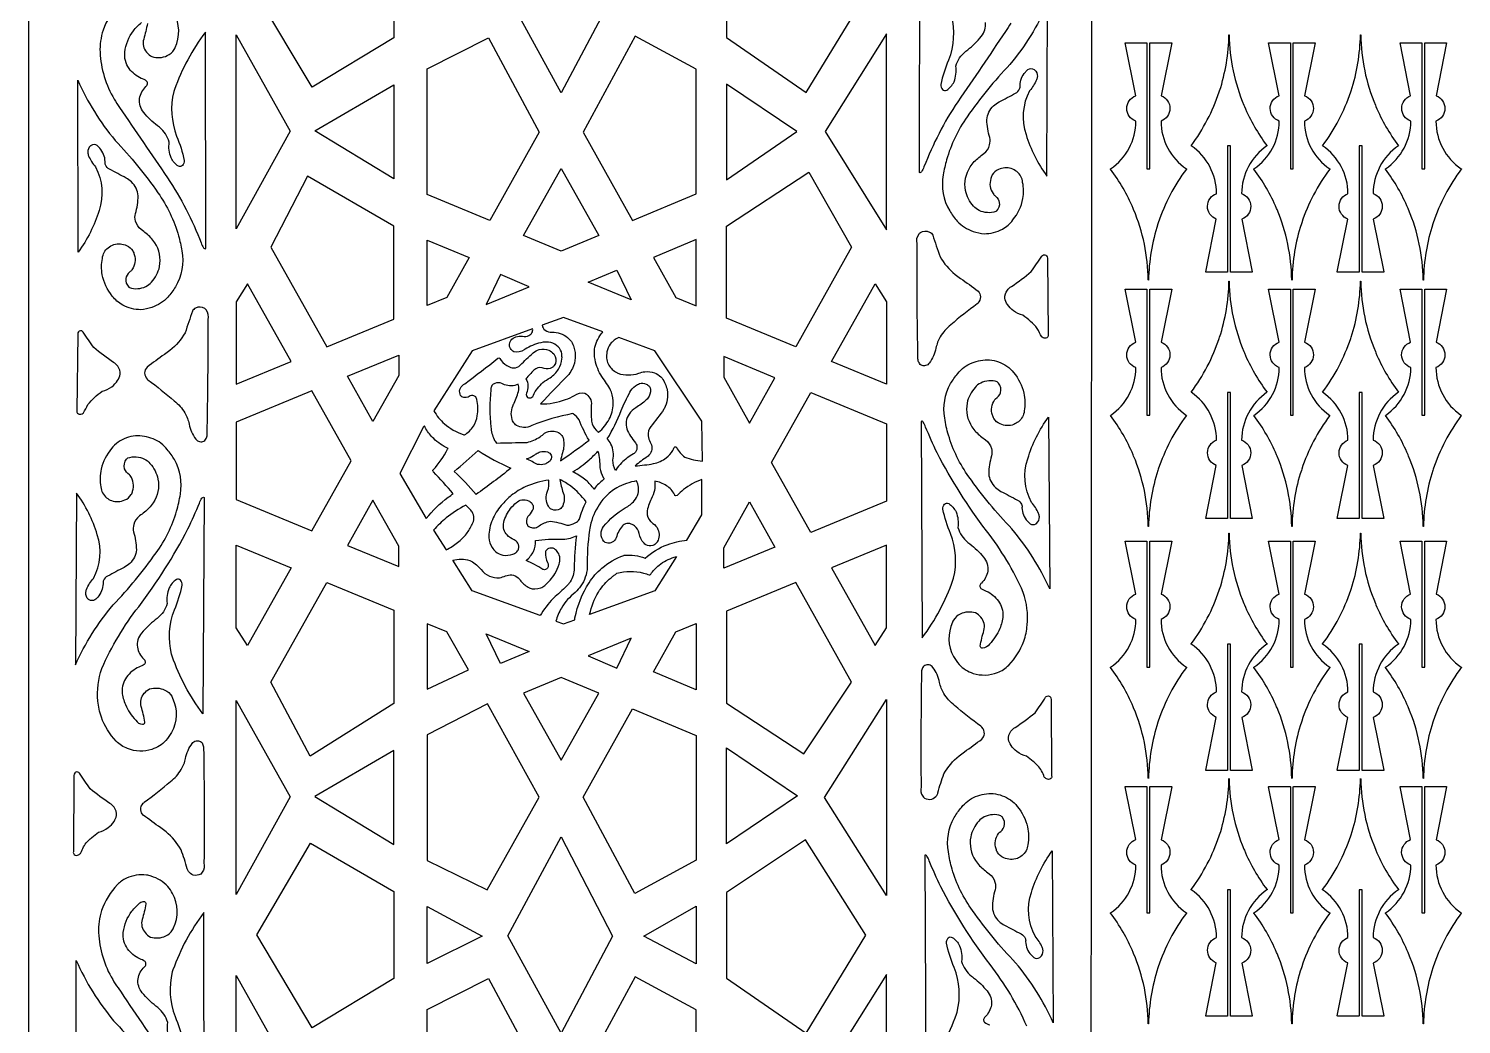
# Model space of a CAD drawing. Header units: millimetres. Extents: x -7831 to -6837, y 2323 to 4310.
# Drawn here: x -7829 to -6838, y 2873 to 3562 of the extents above; entities that cross this region are included whole.
import ezdxf

# ---------------------------------------------------------------- set-up
doc = ezdxf.new("R2010")
doc.units = ezdxf.units.MM
doc.layers.add('Default', color=70, linetype='Continuous')

msp = doc.modelspace()

# ---------------------------------------------------------------- linework, layer by layer
at = {"layer": 'Default'}
msp.add_lwpolyline([(-7829.05, 4309.6), (-7829.05, 2721.61), (-7093.93, 2325.6), (-7092.9, 4309.6)], dxfattribs=at)
for points in [[(-7576.36, 3615.26), (-7576.36, 3555.22), (-7632.77, 3521.06), (-7671.23, 3585.25), (-7633.96, 3648.86)], [(-7497.47, 3584.64), (-7460.53, 3653.19), (-7425.03, 3584.37), (-7460.52, 3517.24)], [(-7346.21, 3614.75), (-7346.21, 3555.41), (-7291.11, 3517.38), (-7249.77, 3585.23), (-7291.37, 3651.07)], [(-7648.06, 3490.59), (-7685.57, 3423.08), (-7685.57, 3557.27)], [(-7553.21, 3533.76), (-7510.95, 3555.26), (-7475.71, 3489.93), (-7509.89, 3428.89), (-7553.21, 3446.89)], [(-7367.06, 3533.5), (-7409.24, 3556.31), (-7445.28, 3489.93), (-7411.11, 3428.89), (-7367.06, 3447.19)], [(-7277.91, 3490.33), (-7235.42, 3422.41), (-7235.42, 3557.89)], [(-7576.36, 3522.73), (-7576.36, 3457.67), (-7630.91, 3490.78)], [(-7346.21, 3523.2), (-7346.21, 3456.97), (-7297.39, 3490.45)], [(-7460.5, 3407.6), (-7486.61, 3418.44), (-7460.5, 3464.87), (-7434.38, 3418.44)], [(-7346.21, 3361.18), (-7346.21, 3424.97), (-7289.08, 3462.25), (-7259.6, 3410.42), (-7298.27, 3341.44)], [(-7576.36, 3425.04), (-7636.02, 3459.44), (-7661.39, 3410.41), (-7622.72, 3341.44), (-7576.36, 3360.53)], [(-7553.21, 3370.08), (-7553.21, 3415.33), (-7524.24, 3403.26), (-7539.7, 3375.64)], [(-7367.06, 3415.63), (-7396.75, 3403.26), (-7381.3, 3375.64), (-7367.06, 3369.78)], [(-7502.49, 3391.41), (-7512.55, 3370.77), (-7482.67, 3382.97)], [(-7422.12, 3394.56), (-7412.06, 3373.92), (-7441.94, 3386.12)], [(-7685.57, 3372.7), (-7685.57, 3315.52), (-7647.45, 3331.24), (-7677.62, 3385.06)], [(-7235.42, 3372.7), (-7235.42, 3315.52), (-7273.54, 3331.24), (-7243.38, 3385.06)], [(-7572.9, 3321.65), (-7590.77, 3289.75), (-7608.36, 3321.13), (-7572.9, 3335.76)], [(-7348.09, 3320.55), (-7330.22, 3288.65), (-7312.63, 3320.03), (-7348.09, 3334.66)], [(-7685.57, 3262.58), (-7685.57, 3235.86), (-7633.09, 3214.23), (-7605.97, 3262.58), (-7633.09, 3310.93), (-7685.57, 3289.29)], [(-7235.42, 3261.48), (-7235.42, 3234.76), (-7287.9, 3213.13), (-7315.03, 3261.48), (-7287.9, 3309.83), (-7235.42, 3288.19)], [(-7572.9, 3203.5), (-7590.77, 3235.4), (-7608.36, 3204.02), (-7572.9, 3189.4)], [(-7348.09, 3202.4), (-7330.22, 3234.3), (-7312.63, 3202.92), (-7348.09, 3188.3)], [(-7685.57, 3147.14), (-7685.57, 3204.32), (-7647.45, 3188.6), (-7677.62, 3134.78)], [(-7235.42, 3147.14), (-7235.42, 3204.32), (-7273.54, 3188.6), (-7243.38, 3134.78)], [(-7576.36, 3159.3), (-7576.36, 3094.77), (-7634.24, 3058.32), (-7661.39, 3109.43), (-7622.72, 3178.39)], [(-7346.21, 3158.65), (-7346.21, 3094.97), (-7292.67, 3059.96), (-7259.63, 3109.48), (-7298.27, 3178.39)], [(-7553.21, 3149.75), (-7553.21, 3104.58), (-7524.66, 3118.09), (-7539.69, 3144.2)], [(-7502.49, 3122.34), (-7512.55, 3142.99), (-7482.67, 3130.78)], [(-7367.06, 3150.05), (-7367.06, 3104.2), (-7396.75, 3116.57), (-7381.3, 3144.2)], [(-7422.12, 3119.2), (-7412.06, 3139.84), (-7441.94, 3127.64)], [(-7460.5, 3112.76), (-7486.61, 3101.92), (-7460.5, 3055.48), (-7434.38, 3101.92)], [(-7648.06, 3030.16), (-7685.57, 2962.64), (-7685.57, 3096.84)], [(-7553.21, 3073), (-7553.21, 2986.15), (-7511.69, 2965.77), (-7475.72, 3029.92), (-7511.51, 3094.6)], [(-7278.28, 3029.7), (-7235.42, 3097.48), (-7235.42, 2961.92)], [(-7367.06, 3072.65), (-7367.06, 2986.33), (-7409.6, 2963.22), (-7445.28, 3029.9), (-7411.11, 3090.95)], [(-7346.21, 3064.02), (-7296.93, 3030.8), (-7346.21, 2997.58)], [(-7576.36, 3062.3), (-7630.91, 3030.35), (-7576.36, 2997.23)], [(-7576.36, 2964.61), (-7576.36, 2904.57), (-7632.77, 2870.41), (-7671.23, 2934.6), (-7633.96, 2998.21)], [(-7497.47, 2933.99), (-7460.53, 3002.54), (-7425.03, 2933.72), (-7460.52, 2866.59)], [(-7346.21, 2964.1), (-7346.21, 2904.76), (-7291.11, 2866.73), (-7249.77, 2934.59), (-7291.37, 3000.43)], [(-7367.06, 2954.43), (-7367.06, 2914.57), (-7403.3, 2933.83)], [(-7553.21, 2954.2), (-7515.29, 2933.86), (-7553.21, 2914.8)], [(-7648.06, 2839.94), (-7685.57, 2772.43), (-7685.57, 2906.62)], [(-7367.06, 2882.85), (-7409.24, 2905.66), (-7445.28, 2839.28), (-7411.11, 2778.24), (-7367.06, 2796.54)], [(-7277.91, 2839.68), (-7235.42, 2771.76), (-7235.42, 2907.24)], [(-7553.21, 2883.11), (-7510.95, 2904.61), (-7475.71, 2839.28), (-7509.89, 2778.24), (-7553.21, 2796.24)]]:
    msp.add_lwpolyline(points, close=True, dxfattribs=at)
for points in [[(-7149.37, 3565.32, -0.021822), (-7153.08, 3559.67, -0.003386), (-7186.17, 3511.03, 0.053849), (-7209.49, 3465.95, -0.086443), (-7211.19, 3462.58, -0.424748), (-7212.65, 3462.04), (-7212.45, 3611.69, -0.076471)], [(-7766.59, 3578.42, 0.110967), (-7777.51, 3560.46, 0.093081), (-7779.66, 3545.25, 0.122685), (-7769.83, 3512.73, 0.021822), (-7766.13, 3507.09, 0.003386), (-7733.03, 3458.45, -0.053849), (-7709.72, 3413.36, 0.086443), (-7708.02, 3410, 0.424748), (-7706.56, 3409.45), (-7706.75, 3559.11, 0.076471), (-7728.14, 3519.44), (-7728.63, 3518.06, 0.152055), (-7726.69, 3487.25, -0.051326), (-7721.41, 3470.29, -0.172307), (-7722.59, 3466.8, -0.346332), (-7725.45, 3466.41, -0.126385), (-7730.5, 3472.2, -0.124348), (-7731.79, 3483.08, 0.154405), (-7738.59, 3493.35, 0.018331), (-7739.98, 3494.4, -0.053003), (-7749.38, 3503.59, -0.211359), (-7752.27, 3513.32, -0.165565), (-7747.86, 3521.58, 0.433717), (-7747.4, 3525.24, 0.077739), (-7751.17, 3527.1, -0.128454), (-7759.54, 3534.05, -0.189196), (-7762.49, 3545.37, -0.137126), (-7756.55, 3560.07, -0.060023), (-7750.99, 3565.76, -0.160321)], [(-7746.86, 3565.1, -0.027786), (-7749.45, 3554.33, 0.246884), (-7747.44, 3545.22, 0.089609), (-7743.7, 3542.2, 0.189874), (-7733.17, 3542.91, 0.159631), (-7728.35, 3547.19, 0.042555), (-7727.73, 3548.51, 0.239384), (-7728.39, 3572.26, 0.04839)], [(-7190.58, 3570.65, -0.152055), (-7192.52, 3539.83, 0.051326), (-7197.8, 3522.88, 0.172307), (-7196.61, 3519.39, 0.346332), (-7193.76, 3519, 0.126385), (-7188.7, 3524.78, 0.124348), (-7187.41, 3535.66, -0.154405), (-7180.62, 3545.93, -0.018331), (-7179.22, 3546.98, 0.053003), (-7169.83, 3556.18, 0.211359), (-7166.93, 3565.9, 0.165565)], [(-7138.32, 2871.5, 0.062275), (-7163.8, 2914.17, -0.041735), (-7197.9, 2967.96, -0.014891), (-7205.84, 2985.89, 0.086617), (-7207.55, 2989.24, 0.424926), (-7209.01, 2989.78), (-7208.2, 2840.13, 0.07631), (-7186.98, 2879.92), (-7186.5, 2881.31, 0.152063), (-7188.56, 2912.11, -0.051417), (-7193.91, 2929.04, -0.189517), (-7192.73, 2932.53, -0.346809), (-7189.89, 2932.94, -0.126453), (-7184.81, 2927.19, -0.124595), (-7183.48, 2916.32, 0.154489), (-7176.66, 2906.11, 0.018679), (-7175.24, 2905.05, -0.054769), (-7165.8, 2895.91, -0.210945), (-7162.88, 2886.19, -0.165536), (-7167.25, 2877.92, 0.433271), (-7167.69, 2874.26, 0.077861), (-7163.92, 2872.42, -0.127318)], [(-7731.56, 2863.21, -0.124348), (-7732.84, 2874.09, 0.154405), (-7739.64, 2884.36, 0.018331), (-7741.03, 2885.41, -0.053003), (-7750.43, 2894.6, -0.211359), (-7753.33, 2904.33, -0.165565), (-7748.92, 2912.59, 0.433717), (-7748.45, 2916.25, 0.077739), (-7752.22, 2918.11, -0.128454), (-7760.6, 2925.06, -0.189196), (-7763.54, 2936.38, -0.137126), (-7757.61, 2951.08, -0.060023), (-7752.05, 2956.78, -0.160321), (-7748.94, 2957.7, -0.249131), (-7747.91, 2956.11, -0.027786), (-7750.5, 2945.34, 0.246884), (-7748.49, 2936.23, 0.089609), (-7744.75, 2933.21, 0.189874), (-7734.23, 2933.92, 0.159631), (-7729.41, 2938.2, 0.042555), (-7728.78, 2939.53, 0.239384), (-7729.45, 2963.28, 0.04839), (-7732.76, 2968.15, 0.130643), (-7744.17, 2975.24, 0.028784), (-7747.49, 2976.05, 0.139442), (-7761.45, 2973.85, 0.095322), (-7767.64, 2969.43, 0.110967), (-7778.57, 2951.47, 0.093081), (-7780.71, 2936.26, 0.122685), (-7770.89, 2903.74, 0.021822), (-7767.18, 2898.1, 0.003386), (-7734.09, 2849.46, -0.053849)], [(-7707.61, 2800.46), (-7707.81, 2950.12, 0.076471), (-7729.2, 2910.46), (-7729.68, 2909.08, 0.152055), (-7727.74, 2878.26, -0.051326), (-7722.46, 2861.3, -0.172307)], [(-7795.89, 2798.04), (-7796.15, 2916.91, 0.068295), (-7770.23, 2875.24, -0.038709), (-7740.62, 2839.03, -0.084446)]]:
    msp.add_lwpolyline(points, format="xyb", dxfattribs=at)
for points in [[(-7133.05, 3533.07, -0.241317), (-7131.02, 3528.55, -0.079836), (-7131.67, 3526.16, -0.082144), (-7136.39, 3518.53, 0.20864), (-7138.88, 3488.3, 0.086484), (-7124.37, 3459.62), (-7124.11, 3578.48, -0.068295), (-7150.03, 3536.81, 0.038709), (-7179.64, 3500.6, 0.084446), (-7193.86, 3470.79, 0.028578), (-7196.17, 3460.46, 0.183171), (-7191.72, 3435.49, 0.04938), (-7186.51, 3428.43, 0.121712), (-7175.41, 3421.31, 0.060853), (-7167.79, 3419.7, 0.120786), (-7155.26, 3422.88, 0.115471), (-7148.03, 3429.2, 0.131023), (-7141.07, 3443.96, 0.095963), (-7141.21, 3455.24, 0.207894), (-7145.18, 3462.64, 0.079722), (-7149.13, 3464.86, 0.178753), (-7157.93, 3464.15, 0.16088), (-7162.27, 3460.35, 0.088334), (-7163.18, 3457.94, 0.252889), (-7161.62, 3447.42, 0.044352), (-7160.02, 3445.63, -0.192156), (-7157.36, 3441.3, -0.238898), (-7159.51, 3435.35), (-7159.84, 3435.05, -0.19667), (-7171.29, 3435.77, -0.107898), (-7175.13, 3438.75, -0.13561), (-7180.72, 3449.57, -0.195347), (-7177.43, 3466.06, -0.042172), (-7174.68, 3469.55, -0.039778), (-7168.09, 3475.11, 0.162757), (-7164.08, 3481.09, 0.129231), (-7164.03, 3486.18, -0.063872), (-7165.98, 3498.53, -0.190173), (-7161.36, 3508.12, -0.062387), (-7157.58, 3510.84, 0.006297), (-7146.16, 3516.93, 0.189189), (-7143.35, 3519.85, 0.135654), (-7143.05, 3522.23, -0.178651), (-7139.35, 3531.5, -0.036511), (-7137.52, 3533.26, -0.320408), (-7133.36, 3533.32, -0.011978)], [(-7047.62, 3426.46, 0.075188), (-7054.08, 3387.74, -0.984999), (-7054.26, 3387.74, 0.095578), (-7064.41, 3436.41), (-7064.75, 3437.21, 0.060023), (-7080.42, 3464.41, -0.427199), (-7080.4, 3464.54, 0.246783), (-7062.85, 3497.57, -0.711573), (-7062.99, 3515.18), (-7070.25, 3551.73, -0.472994), (-7070.17, 3551.84, 0.00008), (-7055.27, 3551.84, -0.414262), (-7055.18, 3551.75), (-7055.18, 3464.56), (-7053.16, 3464.56), (-7053.16, 3551.75, -0.414216), (-7053.07, 3551.84), (-7038.17, 3551.84, -0.472994), (-7038.08, 3551.73), (-7045.36, 3515.15, -0.701731), (-7045.48, 3497.61, 0.248166), (-7027.93, 3464.54, -0.427814), (-7027.91, 3464.41, 0.080411), (-7047.36, 3427.26)], [(-7004.93, 3518.56, 0.075188), (-6998.48, 3557.27, -0.984999), (-6998.3, 3557.27, 0.095578), (-6988.14, 3508.6), (-6987.81, 3507.81, 0.060023), (-6972.13, 3480.6, -0.427199), (-6972.15, 3480.48, 0.246783), (-6989.7, 3447.45, -0.711573), (-6989.57, 3429.83), (-6982.3, 3393.29, -0.472994), (-6982.39, 3393.18, 0.00008), (-6997.29, 3393.18, -0.414262), (-6997.38, 3393.27), (-6997.38, 3480.46), (-6999.4, 3480.46), (-6999.4, 3393.27, -0.414216), (-6999.49, 3393.18), (-7014.39, 3393.18, -0.472994), (-7014.48, 3393.29), (-7007.2, 3429.87, -0.701731), (-7007.08, 3447.41, 0.248166), (-7024.62, 3480.48, -0.427814), (-7024.64, 3480.6, 0.080411), (-7005.2, 3517.76)], [(-6948.37, 3426.46, 0.075188), (-6954.83, 3387.74, -0.984999), (-6955.01, 3387.74, 0.095578), (-6965.16, 3436.41), (-6965.5, 3437.21, 0.060023), (-6981.18, 3464.41, -0.427199), (-6981.15, 3464.54, 0.246783), (-6963.61, 3497.57, -0.711573), (-6963.74, 3515.18), (-6971.01, 3551.73, -0.472994), (-6970.92, 3551.84, 0.00008), (-6956.02, 3551.84, -0.414262), (-6955.93, 3551.75), (-6955.93, 3464.56), (-6953.91, 3464.56), (-6953.91, 3551.75, -0.414216), (-6953.82, 3551.84), (-6938.92, 3551.84, -0.472994), (-6938.83, 3551.73), (-6946.11, 3515.15, -0.701731), (-6946.23, 3497.61, 0.248166), (-6928.68, 3464.54, -0.427814), (-6928.66, 3464.41, 0.080411), (-6948.11, 3427.26)], [(-6913.93, 3518.56, 0.075188), (-6907.48, 3557.27, -0.984999), (-6907.3, 3557.27, 0.095578), (-6897.14, 3508.6), (-6896.81, 3507.81, 0.060023), (-6881.13, 3480.6, -0.427199), (-6881.15, 3480.48, 0.246783), (-6898.7, 3447.45, -0.711573), (-6898.57, 3429.83), (-6891.3, 3393.29, -0.472994), (-6891.39, 3393.18, 0.00008), (-6906.29, 3393.18, -0.414262), (-6906.38, 3393.27), (-6906.38, 3480.46), (-6908.4, 3480.46), (-6908.4, 3393.27, -0.414216), (-6908.49, 3393.18), (-6923.39, 3393.18, -0.472994), (-6923.48, 3393.29), (-6916.2, 3429.87, -0.701731), (-6916.08, 3447.41, 0.248166), (-6933.62, 3480.48, -0.427814), (-6933.64, 3480.6, 0.080411), (-6914.2, 3517.76)], [(-6857.37, 3426.46, 0.075188), (-6863.83, 3387.74, -0.984999), (-6864.01, 3387.74, 0.095578), (-6874.16, 3436.41), (-6874.5, 3437.21, 0.060023), (-6890.18, 3464.41, -0.427199), (-6890.15, 3464.54, 0.246783), (-6872.61, 3497.57, -0.711573), (-6872.74, 3515.18), (-6880.01, 3551.73, -0.472994), (-6879.92, 3551.84, 0.00008), (-6865.02, 3551.84, -0.414262), (-6864.93, 3551.75), (-6864.93, 3464.56), (-6862.91, 3464.56), (-6862.91, 3551.75, -0.414216), (-6862.82, 3551.84), (-6847.92, 3551.84, -0.472994), (-6847.83, 3551.73), (-6855.11, 3515.15, -0.701731), (-6855.23, 3497.61, 0.248166), (-6837.68, 3464.54, -0.427814), (-6837.66, 3464.41, 0.080411), (-6857.11, 3427.26)], [(-7786.16, 3480.48, 0.241317), (-7788.19, 3475.97, 0.079836), (-7787.54, 3473.57, 0.082144), (-7782.82, 3465.94, -0.20864), (-7780.33, 3435.72, -0.086484), (-7794.84, 3407.03), (-7795.09, 3525.89, 0.068295), (-7769.18, 3484.23, -0.038709), (-7739.57, 3448.02, -0.084446), (-7725.34, 3418.21, -0.028578), (-7723.04, 3407.88, -0.183171), (-7727.49, 3382.91, -0.04938), (-7732.7, 3375.84, -0.121712), (-7743.79, 3368.72, -0.060853), (-7751.42, 3367.12, -0.120786), (-7763.94, 3370.29, -0.115471), (-7771.17, 3376.62, -0.131023), (-7778.13, 3391.38, -0.095963), (-7777.99, 3402.65, -0.207894), (-7774.03, 3410.05, -0.079722), (-7770.08, 3412.27, -0.178753), (-7761.27, 3411.56, -0.16088), (-7756.93, 3407.76, -0.088334), (-7756.03, 3405.35, -0.252889), (-7757.58, 3394.84, -0.044352), (-7759.19, 3393.04, 0.192156), (-7761.85, 3388.72, 0.238898), (-7759.7, 3382.77), (-7759.37, 3382.47, 0.19667), (-7747.91, 3383.19, 0.107898), (-7744.07, 3386.17, 0.13561), (-7738.48, 3396.99, 0.195347), (-7741.78, 3413.48, 0.042172), (-7744.53, 3416.97, 0.039778), (-7751.12, 3422.52, -0.162757), (-7755.12, 3428.5, -0.129231), (-7755.17, 3433.6, 0.063872), (-7753.23, 3445.94, 0.190173), (-7757.85, 3455.54, 0.062387), (-7761.63, 3458.25, -0.006297), (-7773.04, 3464.34, -0.189189), (-7775.85, 3467.27, -0.135654), (-7776.15, 3469.65, 0.178651), (-7779.85, 3478.92, 0.036511), (-7781.69, 3480.67, 0.320408), (-7785.84, 3480.74, 0.011978)], [(-7172.72, 3371.19, 0.020506), (-7190.87, 3356.74, 0.093754), (-7198.26, 3348.27, 0.08085), (-7201.22, 3340.64, -0.121886), (-7205.82, 3330.24, 0.006883), (-7206.28, 3329.66, -0.201651), (-7209.23, 3328.35, -0.194805), (-7212.08, 3329.33, -0.136924), (-7212.9, 3330.57, -0.123075), (-7213.64, 3333.14, -0.006777), (-7214.27, 3412.88, -0.231371), (-7212.93, 3419.54, -0.037032), (-7212.02, 3420.57, -0.260492), (-7205.64, 3420.84, -0.169095), (-7203.46, 3418.75, 0.00318), (-7198.39, 3403.8, 0.092421), (-7187.96, 3391.54, 0.023599), (-7184.19, 3388.77, -0.015127), (-7172.1, 3379.99, -0.192142), (-7170.41, 3375.99, -0.190938), (-7172.21, 3371.66, -0.022873)], [(-7124.1, 3402.9), (-7124.09, 3402.71), (-7123.57, 3349.89, -0.292439), (-7124.02, 3348.05, -0.223207), (-7126.37, 3347.39, -0.164972), (-7127.77, 3348.08, -0.046416), (-7128, 3348.36, -0.026857), (-7131.07, 3354.13, 0.067631), (-7140.98, 3363.31, -0.092787), (-7147.65, 3366.47, -0.092678), (-7151.74, 3370.75, -0.089764), (-7153.58, 3375.1, -0.171529), (-7151.8, 3380.61, -0.085276), (-7148.97, 3383.22, 0.025663), (-7135.26, 3393.48, 0.012763), (-7127.96, 3404.2, -0.205959), (-7126.86, 3405.08, -0.232938), (-7125.07, 3404.8, -0.095846), (-7124.68, 3404.38, -0.148085)], [(-7047.62, 3255.98, 0.075188), (-7054.08, 3217.27, -0.984999), (-7054.26, 3217.27, 0.095578), (-7064.41, 3265.94), (-7064.75, 3266.74, 0.060023), (-7080.42, 3293.94, -0.427199), (-7080.4, 3294.07, 0.246783), (-7062.85, 3327.09, -0.711573), (-7062.99, 3344.71), (-7070.25, 3381.25, -0.472994), (-7070.17, 3381.36, 0.00008), (-7055.27, 3381.36, -0.414262), (-7055.18, 3381.27), (-7055.18, 3294.09), (-7053.16, 3294.09), (-7053.16, 3381.27, -0.414216), (-7053.07, 3381.36), (-7038.17, 3381.36, -0.472994), (-7038.08, 3381.25), (-7045.36, 3344.67, -0.701731), (-7045.48, 3327.14, 0.248166), (-7027.93, 3294.07, -0.427814), (-7027.91, 3293.94, 0.080411), (-7047.36, 3256.78)], [(-7004.93, 3348.08, 0.075188), (-6998.48, 3386.8, -0.984999), (-6998.3, 3386.8, 0.095578), (-6988.14, 3338.13), (-6987.81, 3337.33, 0.060023), (-6972.13, 3310.13, -0.427199), (-6972.15, 3310, 0.246783), (-6989.7, 3276.97, -0.711573), (-6989.57, 3259.36), (-6982.3, 3222.81, -0.472994), (-6982.39, 3222.71, 0.00008), (-6997.29, 3222.71, -0.414262), (-6997.38, 3222.8), (-6997.38, 3309.98), (-6999.4, 3309.98), (-6999.4, 3222.8, -0.414216), (-6999.49, 3222.71), (-7014.39, 3222.71, -0.472994), (-7014.48, 3222.81), (-7007.2, 3259.4, -0.701731), (-7007.08, 3276.93, 0.248166), (-7024.62, 3310, -0.427814), (-7024.64, 3310.13, 0.080411), (-7005.2, 3347.29)], [(-6948.37, 3255.98, 0.075188), (-6954.83, 3217.27, -0.984999), (-6955.01, 3217.27, 0.095578), (-6965.16, 3265.94), (-6965.5, 3266.74, 0.060023), (-6981.18, 3293.94, -0.427199), (-6981.15, 3294.07, 0.246783), (-6963.61, 3327.09, -0.711573), (-6963.74, 3344.71), (-6971.01, 3381.25, -0.472994), (-6970.92, 3381.36, 0.00008), (-6956.02, 3381.36, -0.414262), (-6955.93, 3381.27), (-6955.93, 3294.09), (-6953.91, 3294.09), (-6953.91, 3381.27, -0.414216), (-6953.82, 3381.36), (-6938.92, 3381.36, -0.472994), (-6938.83, 3381.25), (-6946.11, 3344.67, -0.701731), (-6946.23, 3327.14, 0.248166), (-6928.68, 3294.07, -0.427814), (-6928.66, 3293.94, 0.080411), (-6948.11, 3256.78)], [(-6913.93, 3348.08, 0.075188), (-6907.48, 3386.8, -0.984999), (-6907.3, 3386.8, 0.095578), (-6897.14, 3338.13), (-6896.81, 3337.33, 0.060023), (-6881.13, 3310.13, -0.427199), (-6881.15, 3310, 0.246783), (-6898.7, 3276.97, -0.711573), (-6898.57, 3259.36), (-6891.3, 3222.81, -0.472994), (-6891.39, 3222.71, 0.00008), (-6906.29, 3222.71, -0.414262), (-6906.38, 3222.8), (-6906.38, 3309.98), (-6908.4, 3309.98), (-6908.4, 3222.8, -0.414216), (-6908.49, 3222.71), (-6923.39, 3222.71, -0.472994), (-6923.48, 3222.81), (-6916.2, 3259.4, -0.701731), (-6916.08, 3276.93, 0.248166), (-6933.62, 3310, -0.427814), (-6933.64, 3310.13, 0.080411), (-6914.2, 3347.29)], [(-6857.37, 3255.98, 0.075188), (-6863.83, 3217.27, -0.984999), (-6864.01, 3217.27, 0.095578), (-6874.16, 3265.94), (-6874.5, 3266.74, 0.060023), (-6890.18, 3293.94, -0.427199), (-6890.15, 3294.07, 0.246783), (-6872.61, 3327.09, -0.711573), (-6872.74, 3344.71), (-6880.01, 3381.25, -0.472994), (-6879.92, 3381.36, 0.00008), (-6865.02, 3381.36, -0.414262), (-6864.93, 3381.27), (-6864.93, 3294.09), (-6862.91, 3294.09), (-6862.91, 3381.27, -0.414216), (-6862.82, 3381.36), (-6847.92, 3381.36, -0.472994), (-6847.83, 3381.25), (-6855.11, 3344.67, -0.701731), (-6855.23, 3327.14, 0.248166), (-6837.68, 3294.07, -0.427814), (-6837.66, 3293.94, 0.080411), (-6857.11, 3256.78)], [(-7746.49, 3318.6, -0.020506), (-7728.33, 3304.16, -0.093754), (-7720.95, 3295.69, -0.08085), (-7717.98, 3288.06, 0.121886), (-7713.38, 3277.66, -0.006883), (-7712.93, 3277.08, 0.201651), (-7709.97, 3275.77, 0.194805), (-7707.13, 3276.75, 0.136924), (-7706.31, 3277.99, 0.123075), (-7705.56, 3280.55, 0.006777), (-7704.93, 3360.3, 0.231371), (-7706.27, 3366.95, 0.037032), (-7707.19, 3367.98, 0.260492), (-7713.56, 3368.25, 0.169095), (-7715.74, 3366.17, -0.00318), (-7720.81, 3351.22, -0.092421), (-7731.25, 3338.95, -0.023599), (-7735.02, 3336.18, 0.015127), (-7747.11, 3327.4, 0.192142), (-7748.8, 3323.4, 0.190938), (-7746.99, 3319.08, 0.022873)], [(-7458.97, 3361.73), (-7473.77, 3356.37, 0.19508), (-7471.68, 3353.02, 0.16747), (-7466.86, 3351.56, -0.078476), (-7461.14, 3350.63, -0.089572), (-7456.15, 3347.94, -0.077672), (-7453.49, 3345.04, -0.059857), (-7451.73, 3341.2, -0.192087), (-7452.75, 3326.58, -0.053947), (-7455.35, 3322.41, 0.007627), (-7474.84, 3301.94, 0.091523), (-7457.51, 3304.98, 0.039067), (-7451.33, 3307.84, -0.19928), (-7444.08, 3309.38, -0.132534), (-7440.62, 3305.9, -0.170128), (-7439.72, 3301.12, 0.042642), (-7439.51, 3290.01, 0.144954), (-7436.24, 3283.81, 0.03572), (-7434.68, 3282.41, 0.099195), (-7427.38, 3291.39, 0.115151), (-7424.58, 3302.04, 0.0854), (-7425.75, 3310.16, 0.054033), (-7431.48, 3319.57, -0.099441), (-7436.75, 3330.82, -0.065629), (-7437.59, 3338.41, -0.133272), (-7433.81, 3349.09, -0.035151), (-7431.64, 3351.82)], [(-7795.1, 3350.31), (-7795.11, 3350.12), (-7795.64, 3297.3, 0.292439), (-7795.19, 3295.47, 0.223207), (-7792.84, 3294.8, 0.164972), (-7791.43, 3295.5, 0.046416), (-7791.2, 3295.77, 0.026857), (-7788.14, 3301.54, -0.067631), (-7778.22, 3310.72, 0.092787), (-7771.55, 3313.89, 0.092678), (-7767.46, 3318.17, 0.089764), (-7765.63, 3322.52, 0.171529), (-7767.4, 3328.02, 0.085276), (-7770.23, 3330.63, -0.025663), (-7783.95, 3340.9, -0.012763), (-7791.25, 3351.61, 0.205959), (-7792.34, 3352.5, 0.232938), (-7794.13, 3352.21, 0.095846), (-7794.53, 3351.8, 0.148085)], [(-7548.59, 3297.28, 0.09051), (-7541.37, 3288.23, 0.092172), (-7528.39, 3280.8, 0.005248), (-7527.52, 3280.51, 0.107025), (-7521.29, 3286.53, 0.116427), (-7518.66, 3293.67, 0.101613), (-7518.94, 3305.13, 0.252538), (-7520.13, 3307.16, 0.236531), (-7523.49, 3307.46, -0.272856), (-7529.26, 3306.93, -0.01517), (-7529.53, 3307.07, -0.194652), (-7530.83, 3310.82, -0.188634), (-7528.89, 3314.72, -0.066042), (-7527.21, 3315.88, 0.003928), (-7504.32, 3333.58, -0.328474), (-7503.21, 3333.56, -0.049883), (-7503.1, 3333.47, 0.126811), (-7498.09, 3328.49, 0.056784), (-7494.49, 3326.9, 0.159339), (-7489.93, 3327.91, 0.054304), (-7488.87, 3328.71, -0.027099), (-7479.84, 3337.26, -0.13119), (-7475.68, 3339.58, -0.163975), (-7469.14, 3339.12, -0.139206), (-7465.74, 3336.54, -0.08282), (-7464.81, 3334.76, -0.276828), (-7465.36, 3328.59, -0.069226), (-7466.83, 3327.07, -0.239954), (-7472.25, 3326.54, 0.223526), (-7478.15, 3326.33, 0.076758), (-7479.5, 3325.35, -0.004872), (-7484.94, 3319.37, -0.247573), (-7484.58, 3309.43, 0.257412), (-7483.85, 3306.3, 0.229426), (-7480.79, 3306.62, 0.204843), (-7479.74, 3308.03, -0.110233), (-7473.2, 3316.68, -0.050306), (-7468.23, 3320.1, 0.110679), (-7462.31, 3326.12, 0.121619), (-7460.02, 3333.11, 0.058938), (-7460.17, 3336.58, 0.176026), (-7462.58, 3341.53, 0.127657), (-7467.67, 3344.36, 0.132981), (-7474.73, 3344.29, 0.07476), (-7485.58, 3339.77, 0.048821), (-7486.23, 3339.33, -0.214489), (-7493.4, 3338.11, -0.133084), (-7495.7, 3340.4, -0.287175), (-7495.44, 3345.84, -0.149904), (-7491.95, 3348.41, -0.12562), (-7487.41, 3348.81, 0.176469), (-7482.83, 3349.33, 0.149084), (-7480.77, 3351.24, 0.195203), (-7480.38, 3353.97), (-7522.2, 3338.78)], [(-7362.87, 3262.27), (-7363.21, 3289.99), (-7395.73, 3338.78), (-7420.74, 3347.85, 0.127014), (-7426.6, 3343.41, 0.1354), (-7428.9, 3338.03, 0.029871), (-7428.99, 3336.81, 0.186709), (-7427.57, 3328.76, 0.123865), (-7422.15, 3323.65, 0.014567), (-7421.25, 3323.18, 0.163555), (-7406.91, 3323.15, -0.071888), (-7402.6, 3324.24, -0.11477), (-7396.01, 3323.42, -0.113942), (-7391.56, 3320.63, -0.055961), (-7390.77, 3319.67, -0.108081), (-7387.27, 3311.8, -0.174679), (-7389.34, 3298.6), (-7389.47, 3298.36, -0.020953), (-7398.53, 3286.36, 0.183392), (-7400.39, 3279.84, 0.112348), (-7398.99, 3275.6, -0.314743), (-7399.01, 3267.47, -0.075853), (-7400.91, 3265.49, 0.039296), (-7409.35, 3259.09, 0.02405), (-7396.61, 3260.66, 0.106076), (-7387.84, 3264.75, 0.095159), (-7383.38, 3269.7, 0.039728), (-7382.28, 3271.89, -0.498617), (-7380.87, 3272.06, -0.066773), (-7380.77, 3271.93, 0.111986), (-7375.02, 3265.21, 0.056208)], [(-7131.62, 3219.36, 0.23982), (-7129.62, 3223.92, 0.081535), (-7130.27, 3226.28, 0.082113), (-7135.02, 3233.88, -0.208904), (-7137.64, 3264.09, -0.086345), (-7123.25, 3292.87), (-7122.5, 3174.01, 0.068438), (-7148.59, 3215.51, -0.038835), (-7178.35, 3251.53, -0.086577), (-7192.54, 3280.35, -0.034656), (-7195.12, 3292.16, -0.173148), (-7191.04, 3315.99, -0.050923), (-7186.12, 3322.96, -0.132731), (-7176.26, 3330.41, -0.10578), (-7164.08, 3332.52, -0.12698), (-7152.13, 3328.11, -0.081014), (-7147.46, 3323.63, -0.120689), (-7140.38, 3309.48, -0.101401), (-7140.11, 3297.14, -0.203869), (-7144.14, 3289.64, -0.066104), (-7147.37, 3287.67, -0.191409), (-7156.75, 3288.11, -0.160556), (-7161.12, 3291.86, -0.089501), (-7162.06, 3294.28, -0.248224), (-7160.45, 3304.94, -0.015041), (-7159.96, 3305.57, 0.179504), (-7156.54, 3309.65, 0.262577), (-7157.94, 3316.34, 0.03561), (-7158.81, 3317.2, 0.196462), (-7170.27, 3316.41, 0.10821), (-7174.1, 3313.4, 0.135682), (-7179.65, 3302.58, 0.195198), (-7176.3, 3286.12, 0.042417), (-7173.52, 3282.62, 0.040002), (-7166.9, 3277.1, -0.162701), (-7162.87, 3271.15, -0.129979), (-7162.8, 3266.05, 0.063831), (-7164.7, 3253.69, 0.190328), (-7160.06, 3244.15, 0.062705), (-7156.24, 3241.44, -0.006267), (-7144.81, 3235.42, -0.189105), (-7141.98, 3232.51, -0.136594), (-7141.67, 3230.14, 0.17825), (-7137.92, 3220.89, 0.036711), (-7136.06, 3219.13, 0.322062), (-7131.92, 3219.12, 0.011215)], [(-7505.28, 3274.9, -0.002135), (-7484.16, 3275.31, 0.077002), (-7475.2, 3279.27, 0.035167), (-7472.02, 3281.64, -0.154528), (-7466.49, 3283.17, -0.111758), (-7462.51, 3282.12, -0.11532), (-7460.04, 3280.01, -0.112924), (-7459.06, 3277.78, -0.144638), (-7459.75, 3268.06, 0.024127), (-7460.93, 3262.68, 0.008608), (-7441.24, 3276.86, -0.040978), (-7448.16, 3290.87, 0.113066), (-7452.35, 3295.09), (-7452.68, 3295.3, 0.043721), (-7480.78, 3287.03, -0.146484), (-7486.62, 3285.64, -0.126722), (-7491.38, 3287.11, -0.115703), (-7493.76, 3289.47, -0.076329), (-7494.51, 3291.21, -0.182459), (-7493.54, 3301.71, -0.01363), (-7493.13, 3302.49, 0.06135), (-7489.92, 3311.81, 0.078937), (-7490.3, 3315.54, -0.194449), (-7499.84, 3315.25, -0.04326), (-7501.59, 3316.08, 0.205915), (-7506.41, 3316.18, 0.140373), (-7508.5, 3314.6, 0.195108), (-7509.17, 3312.14, -0.092335), (-7509.15, 3311.82, 0.060766), (-7509.21, 3285.98, 0.090993), (-7506.94, 3277.42), (-7506.94, 3277.42, 0.070578)], [(-7428.64, 3277.93, 0.054461), (-7419.06, 3297.31, -0.017492), (-7413.01, 3310.14, -0.114641), (-7409.23, 3314.42, -0.05514), (-7406.25, 3316.08, -0.17228), (-7401.72, 3315.73, -0.141552), (-7399.48, 3313.94, -0.143453), (-7398.77, 3311.89, -0.176318), (-7400.58, 3305.98, -0.038721), (-7401.67, 3304.75, -0.044167), (-7408.97, 3299.34, 0.103105), (-7413.53, 3294.96, 0.115426), (-7415.54, 3289.79, 0.109346), (-7415.15, 3284.75, 0.066387), (-7409.22, 3275.03, -0.194471), (-7408.1, 3271.41, -0.172996), (-7409.82, 3267.96, -0.03215), (-7410.49, 3267.38, 0.072407), (-7418.77, 3261.17, 0.049184), (-7422.59, 3256.49), (-7422.59, 3256.49), (-7422.94, 3255.96, -0.143735), (-7424.73, 3263.05, 0.171015), (-7426.19, 3274.23, 0.056368)], [(-7555.19, 3286.89), (-7555.71, 3286.07), (-7572.22, 3253.84), (-7553.9, 3222.63, -0.066448), (-7538.76, 3237.37, -0.012452), (-7535.24, 3239.86, 0.009925), (-7549, 3255.08, -0.426734), (-7549.07, 3256.34, 0.063183), (-7539.14, 3270.67), (-7538.85, 3271.22, -0.083032), (-7548.76, 3277.94, -0.074099), (-7554.13, 3284.81, -0.008606), (-7554.58, 3285.65), (-7554.58, 3285.65, -0.010745)], [(-7187.31, 3227.29, -0.124595), (-7185.98, 3216.42, 0.154489), (-7179.16, 3206.21, 0.018679), (-7177.74, 3205.15, -0.054769), (-7168.31, 3196.01, -0.210945), (-7165.38, 3186.3, -0.165536), (-7169.75, 3178.03, 0.433271), (-7170.2, 3174.36, 0.077861), (-7166.42, 3172.52, -0.127318), (-7157.98, 3165.57, -0.172549), (-7154.84, 3155.24, -0.076186), (-7157.07, 3146.58, -0.089549), (-7164.2, 3135.77, -0.222763), (-7168.97, 3132.95, -0.019237), (-7169.54, 3132.91, -0.249398), (-7170.57, 3134.49, -0.027776), (-7168.03, 3145.28, 0.247093), (-7170.06, 3154.36, 0.089839), (-7173.82, 3157.38, 0.189544), (-7184.36, 3156.59, 0.159487), (-7189.15, 3152.29, 0.042176), (-7189.77, 3150.97, 0.239334), (-7189.03, 3127.26, 0.052395), (-7185.13, 3121.72, 0.131715), (-7175.45, 3115.6, 0.1697), (-7158.64, 3116.11, 0.119156), (-7150.8, 3121.3, 0.105267), (-7140.46, 3137.89, 0.067928), (-7138.09, 3148.96, 0.109576), (-7140.83, 3171.6, 0.062275), (-7166.3, 3214.27, -0.041735), (-7200.41, 3268.06, -0.014891), (-7208.34, 3285.99, 0.086617), (-7210.05, 3289.35, 0.424926), (-7211.51, 3289.88), (-7210.7, 3140.23, 0.07631), (-7189.48, 3180.02), (-7189, 3181.41, 0.152063), (-7191.07, 3212.22, -0.051417), (-7196.41, 3229.14, -0.189517), (-7195.23, 3232.64, -0.346809), (-7192.39, 3233.04, -0.126453)], [(-7787.58, 3166.78, -0.23982), (-7789.58, 3171.33, -0.081535), (-7788.94, 3173.69, -0.082113), (-7784.18, 3181.3, 0.208904), (-7781.57, 3211.5, 0.086345), (-7795.96, 3240.28), (-7796.7, 3121.43, -0.068438), (-7770.62, 3162.92, 0.038835), (-7740.86, 3198.95, 0.086577), (-7726.67, 3227.76, 0.034656), (-7724.08, 3239.58, 0.173148), (-7728.17, 3263.41, 0.050923), (-7733.09, 3270.38, 0.132731), (-7742.94, 3277.82, 0.10578), (-7755.13, 3279.93, 0.12698), (-7767.08, 3275.53, 0.081014), (-7771.74, 3271.05, 0.120689), (-7778.83, 3256.89, 0.101401), (-7779.09, 3244.56, 0.203869), (-7775.07, 3237.05, 0.066104), (-7771.83, 3235.08, 0.191409), (-7762.45, 3235.52, 0.160556), (-7758.08, 3239.27, 0.089501), (-7757.15, 3241.7, 0.248224), (-7758.75, 3252.36, 0.015041), (-7759.25, 3252.99, -0.179504), (-7762.67, 3257.07, -0.262577), (-7761.26, 3263.75, -0.03561), (-7760.39, 3264.62, -0.196462), (-7748.93, 3263.83, -0.10821), (-7745.11, 3260.82, -0.135682), (-7739.56, 3250, -0.195198), (-7742.9, 3233.54, -0.042417), (-7745.68, 3230.04, -0.040002), (-7752.3, 3224.51, 0.162701), (-7756.34, 3218.56, 0.129979), (-7756.4, 3213.47, -0.063831), (-7754.51, 3201.11, -0.190328), (-7759.15, 3191.56, -0.062705), (-7762.96, 3188.85, 0.006267), (-7774.4, 3182.83, 0.189105), (-7777.22, 3179.93, 0.136594), (-7777.53, 3177.55, -0.17825), (-7781.29, 3168.31, -0.036711), (-7783.15, 3166.55, -0.322062), (-7787.29, 3166.54, -0.011215)], [(-7495.39, 3257.47, -0.015325), (-7519.49, 3239.29, 0.04614), (-7534.65, 3255.19, 0.005713), (-7517.92, 3269.74, 0.038778)], [(-7484.47, 3264.08, 0.056032), (-7479.65, 3266.2, 0.026077), (-7477.78, 3267.43, -0.089763), (-7475.2, 3268.76, -0.142972), (-7470.05, 3268.84, -0.092105), (-7468.49, 3267.83, -0.099451), (-7467.57, 3266.53, -0.119693), (-7467.27, 3264.93, -0.127724), (-7467.85, 3263.18, -0.101204), (-7469.21, 3261.84, -0.011997), (-7469.42, 3261.71, -0.091853), (-7471.93, 3260.35, -0.139023), (-7476.83, 3260.16, -0.021157)], [(-7437.87, 3243, 0.063322), (-7443.44, 3249.17, 0.062592), (-7451.56, 3254.47, 0.006513), (-7452.54, 3254.93, 0.044628), (-7441.17, 3263.28, 0.029466), (-7435.16, 3269.25, -0.070702), (-7433.82, 3257.69, 0.097695), (-7431.39, 3251.12, 0.016156), (-7430.69, 3250.06, 0.052325), (-7436.7, 3244.43, 0.011501), (-7437.78, 3243.11), (-7437.78, 3243.11)], [(-7443.36, 3234.28, 0.079428), (-7453.98, 3245.05, 0.039692), (-7461.43, 3249.66, 0.045698), (-7459.15, 3240.48, -0.192011), (-7459.51, 3231.5, -0.172482), (-7461.43, 3229.24, -0.233463), (-7466.9, 3228.89, -0.12796), (-7468.85, 3230.3, -0.052854), (-7469.43, 3231.22, -0.222612), (-7469.98, 3241.57, 0.130982), (-7469.17, 3249.21, 0.074639), (-7484.98, 3244.75, 0.062845), (-7495.11, 3238.55, 0.04811), (-7500.98, 3232.82, 0.080479), (-7507.59, 3223.08, 0.090981), (-7510.55, 3211.83, 0.023035), (-7510.64, 3209.56, 0.142702), (-7508.37, 3202.59, 0.058126), (-7505.98, 3199.82, 0.123644), (-7500.88, 3197.44, 0.141226), (-7494.01, 3198.03, 0.061925), (-7491.71, 3199.26, 0.138631), (-7490.05, 3201.57, 0.227409), (-7490.52, 3205.64, 0.132195), (-7493.11, 3207.89, -0.112938), (-7497.96, 3211.3, -0.107769), (-7500.13, 3215.09, -0.140181), (-7500.26, 3220.13, -0.107782), (-7495.51, 3229.63, -0.048259), (-7491.55, 3233.68, -0.1454), (-7487.81, 3235.54, -0.146635), (-7483.24, 3234.99, -0.121355), (-7480.91, 3233.21, -0.152357), (-7479.91, 3230.74, -0.15249), (-7480.55, 3228.13, -0.060779), (-7483.66, 3224.06, 0.292954), (-7483.94, 3218.2, 0.027748), (-7483.57, 3217.63), (-7483.57, 3217.63, 0.147823), (-7480.29, 3216.3, 0.138653), (-7476.94, 3216.88, 0.054353), (-7475.75, 3217.65, -0.113621), (-7468.1, 3220.78, -0.056422), (-7456.63, 3218.09, 0.13259), (-7450.8, 3219.6, 0.104367), (-7448.1, 3221.98, 0.017306), (-7447.79, 3222.42, -0.051473)], [(-7373.51, 3207.7), (-7363.31, 3225.22), (-7363.24, 3249.67, 0.084081), (-7375.86, 3242.69, 0.041059), (-7380.32, 3238.51, -0.326846), (-7381.84, 3238.73, -0.176192), (-7382.08, 3239.24, 0.130777), (-7387.71, 3245.42, 0.100478), (-7395.8, 3248.53, -0.161189), (-7398.25, 3236.16, 0.093652), (-7401.12, 3226.88, 0.193763), (-7398.68, 3220.7, 0.047271), (-7397.11, 3219.32, -0.132053), (-7393.56, 3215.18, -0.25175), (-7394.05, 3206.65, 0.036618), (-7394.41, 3206.05, -0.175307), (-7397.21, 3204, -0.209743), (-7401.91, 3204.52, -0.093969), (-7403.21, 3205.64, -0.137177), (-7406.65, 3212.4, 0.181567), (-7409.9, 3217.53, 0.075146), (-7412.94, 3219.18, 0.205978), (-7417.04, 3218.52, 0.083185), (-7418.02, 3217.64, 0.115694), (-7422.47, 3209.34, -0.184352), (-7425.26, 3206.26, -0.074316), (-7427.39, 3205.55, -0.178575), (-7430.8, 3206.7), (-7430.98, 3206.85, -0.182103), (-7432.96, 3212.26, -0.154472), (-7431.23, 3217.2, -0.078424), (-7416.25, 3230.16, 0.117653), (-7409.96, 3234.94, 0.109198), (-7407.36, 3240.03, 0.180437), (-7408.34, 3248.71, 0.090352), (-7422.08, 3243.9, 0.07832), (-7430.2, 3237.48, 0.039316), (-7433, 3233.92, 0.096899), (-7440, 3219.45, 0.030619), (-7440.93, 3214.75, 0.039134), (-7442.5, 3188.81, -0.14048), (-7447.01, 3176.02, -0.050099), (-7450.85, 3171.61, 0.089343), (-7460.38, 3160.72, 0.070856), (-7464.23, 3151.66), (-7458.97, 3149.76), (-7451.13, 3152.61, -0.083565), (-7451.02, 3153.98, -0.090015), (-7441.24, 3178.31, -0.076905), (-7432.42, 3188.38, -0.081591), (-7417.21, 3197.18, -0.062986), (-7416.99, 3197.23, -0.112581), (-7402.53, 3195.29, -0.093635), (-7387.11, 3204.55, -0.062576)], [(-7731.9, 3174.7, 0.124595), (-7733.23, 3163.84, -0.154489), (-7740.04, 3153.63, -0.018679), (-7741.46, 3152.57, 0.054769), (-7750.9, 3143.43, 0.210945), (-7753.83, 3133.71, 0.165536), (-7749.46, 3125.44, -0.433271), (-7749.01, 3121.78, -0.077861), (-7752.79, 3119.94, 0.127318), (-7761.23, 3112.98, 0.172549), (-7764.37, 3102.65, 0.076186), (-7762.13, 3094, 0.089549), (-7755, 3083.18, 0.222763), (-7750.24, 3080.36, 0.019237), (-7749.66, 3080.33, 0.249398), (-7748.63, 3081.91, 0.027776), (-7751.18, 3092.69, -0.247093), (-7749.15, 3101.77, -0.089839), (-7745.38, 3104.79, -0.189544), (-7734.85, 3104.01, -0.159487), (-7730.05, 3099.7, -0.042176), (-7729.44, 3098.38, -0.239334), (-7730.17, 3074.67, -0.052395), (-7734.07, 3069.14, -0.131715), (-7743.75, 3063.02, -0.1697), (-7760.57, 3063.53, -0.119156), (-7768.41, 3068.71, -0.105267), (-7778.74, 3085.31, -0.067928), (-7781.12, 3096.37, -0.109576), (-7778.38, 3119.02, -0.062275), (-7752.9, 3161.69, 0.041735), (-7718.8, 3215.48, 0.014891), (-7710.87, 3233.41, -0.086617), (-7709.15, 3236.76, -0.424926), (-7707.69, 3237.3), (-7708.5, 3087.65, -0.07631), (-7729.73, 3127.44), (-7730.2, 3128.83, -0.152063), (-7728.14, 3159.63, 0.051417), (-7722.79, 3176.55, 0.189517), (-7723.97, 3180.05, 0.346809), (-7726.81, 3180.46, 0.126453)], [(-7548.89, 3214.69), (-7540.24, 3201.08, 0.056505), (-7532.2, 3206.08, 0.058232), (-7526.18, 3212.09, 0.061543), (-7522.17, 3218.66), (-7522.11, 3218.81, 0.132267), (-7520.92, 3222.82, 0.143243), (-7522.17, 3227.3, 0.070961), (-7524.01, 3229.49), (-7526.62, 3231.86, 0.04947), (-7540.08, 3223.08, 0.04211), (-7548.83, 3214.75)], [(-7004.93, 3173.85, 0.075188), (-6998.48, 3212.56, -0.984999), (-6998.3, 3212.56, 0.095578), (-6988.14, 3163.89), (-6987.81, 3163.1, 0.060023), (-6972.13, 3135.9, -0.427199), (-6972.15, 3135.77, 0.246783), (-6989.7, 3102.74, -0.711573), (-6989.57, 3085.12), (-6982.3, 3048.58, -0.472994), (-6982.39, 3048.47, 0.00008), (-6997.29, 3048.47, -0.414262), (-6997.38, 3048.56), (-6997.38, 3135.75), (-6999.4, 3135.75), (-6999.4, 3048.56, -0.414216), (-6999.49, 3048.47), (-7014.39, 3048.47, -0.472994), (-7014.48, 3048.58), (-7007.2, 3085.16, -0.701731), (-7007.08, 3102.7, 0.248166), (-7024.62, 3135.77, -0.427814), (-7024.64, 3135.9, 0.080411), (-7005.2, 3173.05)], [(-6913.93, 3173.85, 0.075188), (-6907.48, 3212.56, -0.984999), (-6907.3, 3212.56, 0.095578), (-6897.14, 3163.89), (-6896.81, 3163.1, 0.060023), (-6881.13, 3135.9, -0.427199), (-6881.15, 3135.77, 0.246783), (-6898.7, 3102.74, -0.711573), (-6898.57, 3085.12), (-6891.3, 3048.58, -0.472994), (-6891.39, 3048.47, 0.00008), (-6906.29, 3048.47, -0.414262), (-6906.38, 3048.56), (-6906.38, 3135.75), (-6908.4, 3135.75), (-6908.4, 3048.56, -0.414216), (-6908.49, 3048.47), (-6923.39, 3048.47, -0.472994), (-6923.48, 3048.58), (-6916.2, 3085.16, -0.701731), (-6916.08, 3102.7, 0.248166), (-6933.62, 3135.77, -0.427814), (-6933.64, 3135.9, 0.080411), (-6914.2, 3173.05)], [(-7478.28, 3207.4, -0.055124), (-7460.47, 3208.38, 0.101839), (-7450.58, 3210.46), (-7450.03, 3210.7, 0.025779), (-7451.56, 3188.19, -0.151711), (-7454.31, 3178.89, -0.026385), (-7455.48, 3177.33), (-7455.48, 3177.33, -0.035364), (-7464.82, 3168.64, 0.070041), (-7474.13, 3157.05, 0.00854), (-7474.98, 3155.56), (-7522.2, 3172.71), (-7535.61, 3193.82, -0.15564), (-7523.86, 3193.64, -0.014508), (-7522.88, 3193.28, -0.07806), (-7515.91, 3187.32, 0.130141), (-7510.12, 3182.93, 0.100688), (-7503.19, 3181.62, -0.056939), (-7494.74, 3183.84, -0.12602), (-7490.26, 3181.61, -0.061171), (-7488.93, 3180.14, 0.110861), (-7483.39, 3175.12, 0.010849), (-7482.66, 3174.72, 0.19079), (-7474.69, 3174.75, 0.0862), (-7471.96, 3176.43, 0.084595), (-7464.95, 3184.44, 0.066784), (-7462.03, 3191.05, 0.246326), (-7462.82, 3199.15, 0.077649), (-7465.14, 3201.7, 0.232992), (-7469.36, 3201.88, 0.172198), (-7471.09, 3200.35, 0.107941), (-7471.42, 3199.26, 0.119899), (-7470, 3192.32, -0.230232), (-7469.92, 3188.37, -0.228074), (-7472.14, 3187.27, -0.103625), (-7473.36, 3187.5, 0.046703), (-7484.77, 3193.69, 0.113443), (-7479.75, 3199.96, 0.129186)], [(-7047.62, 3081.75, 0.075188), (-7054.08, 3043.04, -0.984999), (-7054.26, 3043.04, 0.095578), (-7064.41, 3091.71), (-7064.75, 3092.5, 0.060023), (-7080.42, 3119.71, -0.427199), (-7080.4, 3119.83, 0.246783), (-7062.85, 3152.86, -0.711573), (-7062.99, 3170.48), (-7070.25, 3207.02, -0.472994), (-7070.17, 3207.13, 0.00008), (-7055.27, 3207.13, -0.414262), (-7055.18, 3207.04), (-7055.18, 3119.85), (-7053.16, 3119.85), (-7053.16, 3207.04, -0.414216), (-7053.07, 3207.13), (-7038.17, 3207.13, -0.472994), (-7038.08, 3207.02), (-7045.36, 3170.44, -0.701731), (-7045.48, 3152.9, 0.248166), (-7027.93, 3119.83, -0.427814), (-7027.91, 3119.71, 0.080411), (-7047.36, 3082.55)], [(-6948.37, 3081.75, 0.075188), (-6954.83, 3043.04, -0.984999), (-6955.01, 3043.04, 0.095578), (-6965.16, 3091.71), (-6965.5, 3092.5, 0.060023), (-6981.18, 3119.71, -0.427199), (-6981.15, 3119.83, 0.246783), (-6963.61, 3152.86, -0.711573), (-6963.74, 3170.48), (-6971.01, 3207.02, -0.472994), (-6970.92, 3207.13, 0.00008), (-6956.02, 3207.13, -0.414262), (-6955.93, 3207.04), (-6955.93, 3119.85), (-6953.91, 3119.85), (-6953.91, 3207.04, -0.414216), (-6953.82, 3207.13), (-6938.92, 3207.13, -0.472994), (-6938.83, 3207.02), (-6946.11, 3170.44, -0.701731), (-6946.23, 3152.9, 0.248166), (-6928.68, 3119.83, -0.427814), (-6928.66, 3119.71, 0.080411), (-6948.11, 3082.55)], [(-6857.37, 3081.75, 0.075188), (-6863.83, 3043.04, -0.984999), (-6864.01, 3043.04, 0.095578), (-6874.16, 3091.71), (-6874.5, 3092.5, 0.060023), (-6890.18, 3119.71, -0.427199), (-6890.15, 3119.83, 0.246783), (-6872.61, 3152.86, -0.711573), (-6872.74, 3170.48), (-6880.01, 3207.02, -0.472994), (-6879.92, 3207.13, 0.00008), (-6865.02, 3207.13, -0.414262), (-6864.93, 3207.04), (-6864.93, 3119.85), (-6862.91, 3119.85), (-6862.91, 3207.04, -0.414216), (-6862.82, 3207.13), (-6847.92, 3207.13, -0.472994), (-6847.83, 3207.02), (-6855.11, 3170.44, -0.701731), (-6855.23, 3152.9, 0.248166), (-6837.68, 3119.83, -0.427814), (-6837.66, 3119.71, 0.080411), (-6857.11, 3082.55)], [(-7398.57, 3184.12, -0.079125), (-7392.73, 3190.47, -0.086379), (-7382.39, 3195.91, -0.012466), (-7380.64, 3196.43), (-7395.74, 3172.71), (-7440.85, 3156.35, -0.084138), (-7434.77, 3171.73, -0.010113), (-7433.63, 3173.53), (-7433.63, 3173.53, -0.075572), (-7424.79, 3182.73, -0.011976), (-7423, 3184.04), (-7423, 3184.04, -0.071711), (-7421.95, 3184.78, -0.134428), (-7403.52, 3184.95, -0.031088), (-7399.69, 3183.68, 0.259612), (-7398.75, 3183.88, 0.109747)], [(-7204.05, 3028.64, 0.151381), (-7200.7, 3031.13, 0.092035), (-7199.83, 3032.93, -0.027343), (-7195.65, 3046.19, -0.092305), (-7185.25, 3058.53, -0.023458), (-7181.5, 3061.32, 0.015094), (-7169.45, 3070.17, 0.176601), (-7167.71, 3073.72, 0.212227), (-7169.39, 3078.32, 0.035784), (-7170.17, 3079.03, -0.020778), (-7188.32, 3093.3, -0.093782), (-7195.74, 3101.72, -0.08111), (-7198.74, 3109.33, 0.121988), (-7203.37, 3119.69), (-7203.84, 3120.28, 0.20112), (-7206.81, 3121.57, 0.195283), (-7209.64, 3120.57, 0.137014), (-7210.45, 3119.33, 0.122783), (-7211.19, 3116.76, 0.006777), (-7211.49, 3037.01, 0.215809), (-7210.29, 3030.62, 0.045105), (-7209.19, 3029.33, 0.202346)], [(-7123.39, 3042.16, -0.143073), (-7125.67, 3043.28, -0.168841), (-7126.65, 3045.04, 0.106229), (-7131.52, 3052.49, 0.033257), (-7133.99, 3054.62, 0.018926), (-7138.5, 3058.21, -0.092381), (-7145.19, 3061.46, -0.0926), (-7149.27, 3065.79, -0.081001), (-7151.01, 3069.79, -0.180148), (-7149.3, 3075.52, -0.087595), (-7146.41, 3078.17, 0.0257), (-7132.65, 3088.36, 0.012781), (-7125.32, 3099.04, -0.20497), (-7124.21, 3099.91, -0.232284), (-7122.42, 3099.61, -0.101883), (-7122.01, 3099.17, -0.162775), (-7121.46, 3097.52), (-7121.14, 3044.7, -0.297096), (-7121.63, 3042.84, -0.171353)], [(-7715.15, 2976.06, -0.151381), (-7718.5, 2978.54, -0.092035), (-7719.37, 2980.34, 0.027343), (-7723.56, 2993.61, 0.092305), (-7733.96, 3005.95, 0.023458), (-7737.7, 3008.73, -0.015094), (-7749.76, 3017.59, -0.176601), (-7751.5, 3021.13, -0.212227), (-7749.81, 3025.74, -0.035784), (-7749.03, 3026.44, 0.020778), (-7730.89, 3040.71, 0.093782), (-7723.47, 3049.13, 0.08111), (-7720.47, 3056.75, -0.121988), (-7715.83, 3067.11), (-7715.37, 3067.7, -0.20112), (-7712.39, 3068.99, -0.195283), (-7709.56, 3067.98, -0.137014), (-7708.75, 3066.74, -0.122783), (-7708.02, 3064.17, -0.006777), (-7707.72, 2984.43, -0.215809), (-7708.92, 2978.04, -0.045105), (-7710.01, 2976.75, -0.202346)], [(-7795.82, 2989.58, 0.143073), (-7793.54, 2990.7, 0.168841), (-7792.56, 2992.46, -0.106229), (-7787.68, 2999.91, -0.033257), (-7785.22, 3002.04, -0.018926), (-7780.7, 3005.63, 0.092381), (-7774.02, 3008.87, 0.0926), (-7769.93, 3013.21, 0.081001), (-7768.19, 3017.2, 0.180148), (-7769.91, 3022.93, 0.087595), (-7772.79, 3025.59, -0.0257), (-7786.55, 3035.77, -0.012781), (-7793.89, 3046.45, 0.20497), (-7795, 3047.33, 0.232284), (-7796.79, 3047.03, 0.101883), (-7797.19, 3046.59, 0.162775), (-7797.75, 3044.94), (-7798.06, 2992.12, 0.297096), (-7797.57, 2990.26, 0.171353)], [(-7047.62, 2911.84, 0.075188), (-7054.08, 2873.13, -0.984999), (-7054.26, 2873.13, 0.095578), (-7064.41, 2921.8), (-7064.75, 2922.6, 0.060023), (-7080.42, 2949.8, -0.427199), (-7080.4, 2949.93, 0.246783), (-7062.85, 2982.95, -0.711573), (-7062.99, 3000.57), (-7070.25, 3037.11, -0.472994), (-7070.17, 3037.22, 0.00008), (-7055.27, 3037.22, -0.414262), (-7055.18, 3037.13), (-7055.18, 2949.94), (-7053.16, 2949.94), (-7053.16, 3037.13, -0.414216), (-7053.07, 3037.22), (-7038.17, 3037.22, -0.472994), (-7038.08, 3037.11), (-7045.36, 3000.53, -0.701731), (-7045.48, 2983, 0.248166), (-7027.93, 2949.93, -0.427814), (-7027.91, 2949.8, 0.080411), (-7047.36, 2912.64)], [(-7004.93, 3003.94, 0.075188), (-6998.48, 3042.66, -0.984999), (-6998.3, 3042.66, 0.095578), (-6988.14, 2993.99), (-6987.81, 2993.19, 0.060023), (-6972.13, 2965.99, -0.427199), (-6972.15, 2965.86, 0.246783), (-6989.7, 2932.83, -0.711573), (-6989.57, 2915.22), (-6982.3, 2878.67, -0.472994), (-6982.39, 2878.56, 0.00008), (-6997.29, 2878.56, -0.414262), (-6997.38, 2878.65), (-6997.38, 2965.84), (-6999.4, 2965.84), (-6999.4, 2878.65, -0.414216), (-6999.49, 2878.56), (-7014.39, 2878.56, -0.472994), (-7014.48, 2878.67), (-7007.2, 2915.26, -0.701731), (-7007.08, 2932.79, 0.248166), (-7024.62, 2965.86, -0.427814), (-7024.64, 2965.99, 0.080411), (-7005.2, 3003.14)], [(-6948.37, 2911.84, 0.075188), (-6954.83, 2873.13, -0.984999), (-6955.01, 2873.13, 0.095578), (-6965.16, 2921.8), (-6965.5, 2922.6, 0.060023), (-6981.18, 2949.8, -0.427199), (-6981.15, 2949.93, 0.246783), (-6963.61, 2982.95, -0.711573), (-6963.74, 3000.57), (-6971.01, 3037.11, -0.472994), (-6970.92, 3037.22, 0.00008), (-6956.02, 3037.22, -0.414262), (-6955.93, 3037.13), (-6955.93, 2949.94), (-6953.91, 2949.94), (-6953.91, 3037.13, -0.414216), (-6953.82, 3037.22), (-6938.92, 3037.22, -0.472994), (-6938.83, 3037.11), (-6946.11, 3000.53, -0.701731), (-6946.23, 2983, 0.248166), (-6928.68, 2949.93, -0.427814), (-6928.66, 2949.8, 0.080411), (-6948.11, 2912.64)], [(-6913.93, 3003.94, 0.075188), (-6907.48, 3042.66, -0.984999), (-6907.3, 3042.66, 0.095578), (-6897.14, 2993.99), (-6896.81, 2993.19, 0.060023), (-6881.13, 2965.99, -0.427199), (-6881.15, 2965.86, 0.246783), (-6898.7, 2932.83, -0.711573), (-6898.57, 2915.22), (-6891.3, 2878.67, -0.472994), (-6891.39, 2878.56, 0.00008), (-6906.29, 2878.56, -0.414262), (-6906.38, 2878.65), (-6906.38, 2965.84), (-6908.4, 2965.84), (-6908.4, 2878.65, -0.414216), (-6908.49, 2878.56), (-6923.39, 2878.56, -0.472994), (-6923.48, 2878.67), (-6916.2, 2915.26, -0.701731), (-6916.08, 2932.79, 0.248166), (-6933.62, 2965.86, -0.427814), (-6933.64, 2965.99, 0.080411), (-6914.2, 3003.14)], [(-6857.37, 2911.84, 0.075188), (-6863.83, 2873.13, -0.984999), (-6864.01, 2873.13, 0.095578), (-6874.16, 2921.8), (-6874.5, 2922.6, 0.060023), (-6890.18, 2949.8, -0.427199), (-6890.15, 2949.93, 0.246783), (-6872.61, 2982.95, -0.711573), (-6872.74, 3000.57), (-6880.01, 3037.11, -0.472994), (-6879.92, 3037.22, 0.00008), (-6865.02, 3037.22, -0.414262), (-6864.93, 3037.13), (-6864.93, 2949.94), (-6862.91, 2949.94), (-6862.91, 3037.13, -0.414216), (-6862.82, 3037.22), (-6847.92, 3037.22, -0.472994), (-6847.83, 3037.11), (-6855.11, 3000.53, -0.701731), (-6855.23, 2983, 0.248166), (-6837.68, 2949.93, -0.427814), (-6837.66, 2949.8, 0.080411), (-6857.11, 2912.64)], [(-7129.12, 2919.26, 0.23982), (-7127.12, 2923.81, 0.081535), (-7127.77, 2926.17, 0.082113), (-7132.52, 2933.78, -0.208904), (-7135.14, 2963.98, -0.086345), (-7120.74, 2992.76), (-7120, 2873.91, 0.068438), (-7146.08, 2915.4, -0.038835), (-7175.84, 2951.43, -0.086577), (-7190.03, 2980.24, -0.034656), (-7192.62, 2992.06, -0.173148), (-7188.54, 3015.89, -0.050923), (-7183.61, 3022.86, -0.132731), (-7173.76, 3030.3, -0.10578), (-7161.57, 3032.42, -0.12698), (-7149.62, 3028.01, -0.081014), (-7144.96, 3023.53, -0.120689), (-7137.88, 3009.38, -0.101401), (-7137.61, 2997.04, -0.203869), (-7141.63, 2989.53, -0.066104), (-7144.87, 2987.56, -0.191409), (-7154.25, 2988, -0.160556), (-7158.62, 2991.75, -0.089501), (-7159.56, 2994.18, -0.248224), (-7157.95, 3004.84, -0.015041), (-7157.46, 3005.47, 0.179504), (-7154.04, 3009.55, 0.262577), (-7155.44, 3016.23, 0.03561), (-7156.31, 3017.1, 0.196462), (-7167.77, 3016.31, 0.10821), (-7171.59, 3013.3, 0.135682), (-7177.14, 3002.48, 0.195198), (-7173.8, 2986.02, 0.042417), (-7171.02, 2982.52, 0.040002), (-7164.4, 2976.99, -0.162701), (-7160.37, 2971.05, -0.129979), (-7160.3, 2965.95, 0.063831), (-7162.19, 2953.59, 0.190328), (-7157.55, 2944.04, 0.062705), (-7153.74, 2941.33, -0.006267), (-7142.3, 2935.31, -0.189105), (-7139.48, 2932.41, -0.136594), (-7139.17, 2930.03, 0.17825), (-7135.41, 2920.79, 0.036711), (-7133.56, 2919.03, 0.322062), (-7129.41, 2919.02, 0.011215)]]:
    msp.add_lwpolyline(points, format="xyb", close=True, dxfattribs=at)

doc.saveas('drawing.dxf')
